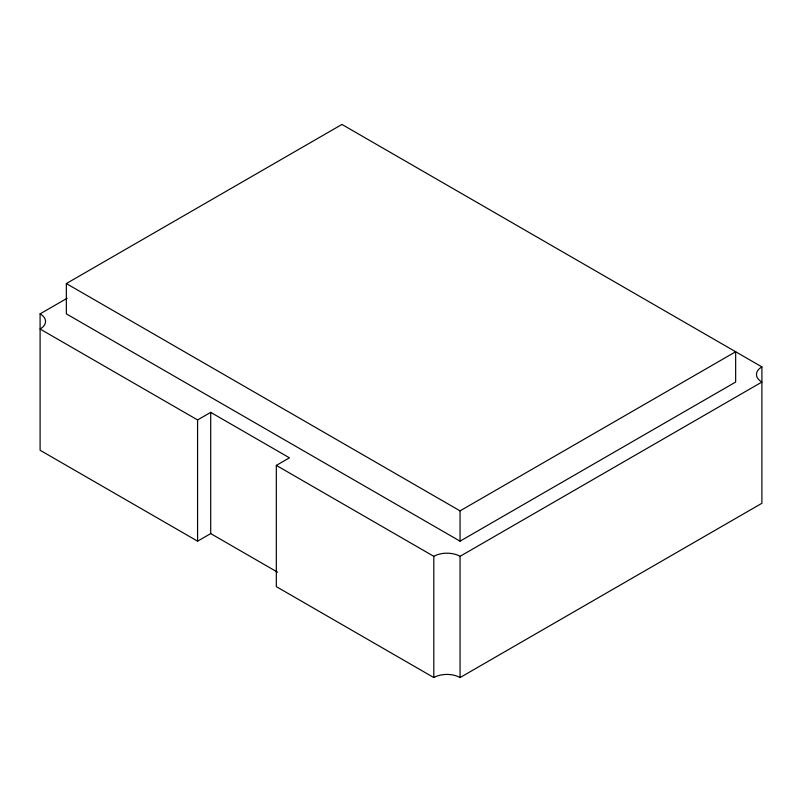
<?xml version="1.0" encoding="UTF-8"?>
<svg xmlns="http://www.w3.org/2000/svg" width="802" height="802" viewBox="0 0 802 802"><rect width="100%" height="100%" fill="white"/><g stroke="black" fill="none" stroke-linecap="round" stroke-linejoin="round"><path stroke-width="1.2" d="M66.345 283.557L460.057 510.864L735.655 351.747L735.655 382.053L460.057 541.17L66.345 313.863L66.345 283.557L341.943 124.44L761.9 366.905L761.9 503.285L460.057 677.56A18.556 10.717 0 0 0 433.812 677.56L276.329 586.633L276.329 465.401L289.452 457.822L210.705 412.368L197.583 419.937L40.1 329.02A18.556 10.717 0 0 0 40.1 313.863L67.147 298.254M40.1 313.863L40.1 450.253L197.583 541.17L210.705 533.601L277.582 572.207M276.329 465.401L433.812 556.327A18.556 10.717 0 0 1 460.057 556.327L761.9 382.053A18.556 10.717 0 0 1 761.9 366.905M460.057 510.864L460.057 541.17M460.057 556.327L460.057 677.56M433.812 556.327L433.812 677.56M210.705 412.368L210.705 533.601M197.583 419.937L197.583 541.17"/></g></svg>
